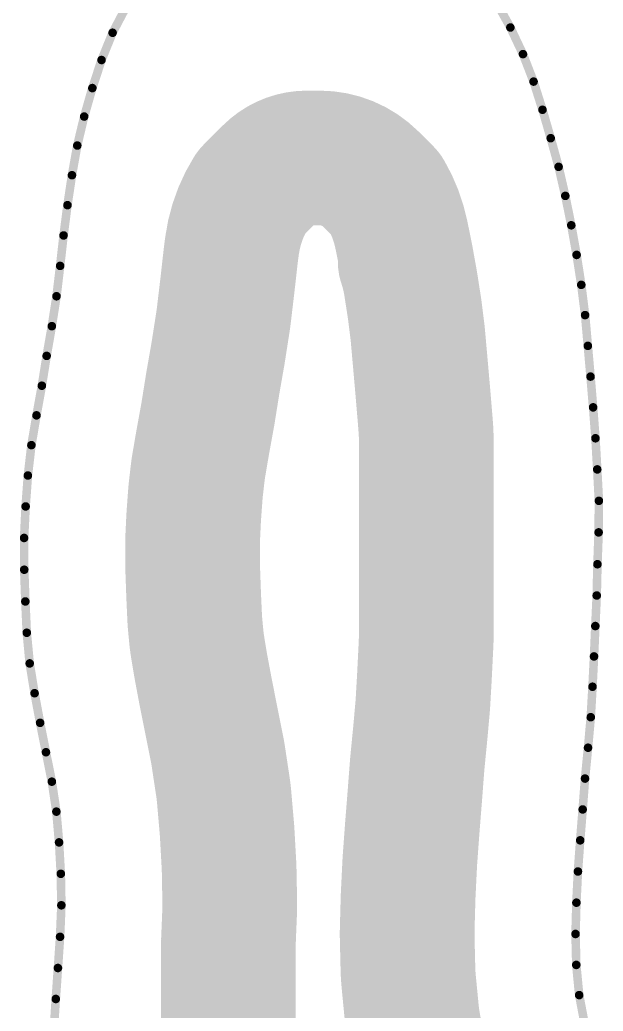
# Model space of a CAD drawing. Header units: inches. Extents: x 16 to 269, y 21 to 202.
# Drawn here: x 74.91 to 92.23, y 136.33 to 165.77 of the extents above; entities that cross this region are included whole.
import ezdxf

# ---------------------------------------------------------------- set-up
doc = ezdxf.new("R2010")
doc.units = ezdxf.units.IN
doc.layers.add('Edge-Cuts', color=9, linetype='Continuous')
doc.layers.add('F-Cu', color=1, linetype='Continuous')

msp = doc.modelspace()

# ---------------------------------------------------------------- linework, layer by layer
at = {"layer": 'Edge-Cuts', "const_width": 0.254}
for points in [[(89.05342107999999, 166.31596912), (89.47863485999999, 165.54567348)], [(77.66727671999999, 165.38984194), (78.07504324, 166.1672318)], [(77.33905284, 164.5796302), (77.66727671999999, 165.38984194)], [(89.47863485999999, 165.54567348), (89.85210122, 164.75438728)], [(77.06612222, 163.74635272), (77.33905284, 164.5796302)], [(89.85210122, 164.75438728), (90.16790704, 163.9388517)], [(90.16790704, 163.9388517), (90.43226262, 163.10202584)], [(76.82364874, 162.90036), (77.06612222, 163.74635272)], [(90.43226262, 163.10202584), (90.67680365999999, 162.25721676)], [(76.61813987999999, 162.03958448), (76.82364874, 162.90036)], [(90.67680365999999, 162.25721676), (90.9107021, 161.4076782)], [(76.46083005999999, 161.15840514), (76.61813987999999, 162.03958448)], [(90.9107021, 161.4076782), (91.10940884, 160.54394358)], [(76.32687808, 160.26776176), (76.46083005999999, 161.15840514)], [(91.10940884, 160.54394358), (91.28712501999999, 159.67133928)], [(76.21155445999999, 159.36913516), (76.32687808, 160.26776176)], [(91.28712501999999, 159.67133928), (91.44561848, 158.79075176)], [(76.10983508, 158.46489262), (76.21155445999999, 159.36913516)], [(91.44561848, 158.79075176), (91.58400529999999, 157.9018813)], [(76.00249722, 157.56330946), (76.10983508, 158.46489262)], [(91.58400529999999, 157.9018813), (91.69755346, 157.00266542)], [(75.86351857999999, 156.67444154), (76.00249722, 157.56330946)], [(91.69755346, 157.00266542), (91.77857438, 156.0898453)], [(75.70916532, 155.7923732), (75.86351857999999, 156.67444154)], [(91.77857438, 156.0898453), (91.85870884, 155.17673054)], [(75.56723011999999, 154.90498356), (75.70916532, 155.7923732)], [(91.85870884, 155.17673054), (91.93529491999999, 154.26243214)], [(75.40755302, 154.02469068), (75.56723011999999, 154.90498356)], [(91.93529491999999, 154.26243214), (92.00507887999999, 153.34488254)], [(75.25704277999999, 153.14084942), (75.40755302, 154.02469068)], [(92.00507887999999, 153.34488254), (92.05771276, 152.41964182)], [(75.15206966, 152.23808262), (75.25704277999999, 153.14084942)], [(92.05771276, 152.41964182), (92.10679826, 151.48701224)], [(75.08494508, 151.31964656), (75.15206966, 152.23808262)], [(75.03999977999999, 150.38405788), (75.08494508, 151.31964656)], [(92.09881503999999, 150.54905628), (92.10679826, 151.48701224)], [(75.03999977999999, 150.38405788), (75.0438428, 149.43989416)], [(92.06392306, 149.60311964), (92.09881503999999, 150.54905628)], [(92.04233814, 148.67433308), (92.06392306, 149.60311964)], [(75.0438428, 149.43989416), (75.07725903999999, 148.49720872)], [(92.00153049999999, 147.76742608), (92.04233814, 148.67433308)], [(75.07725903999999, 148.49720872), (75.11924778, 147.56812752)], [(91.96249832, 146.86495646), (92.00153049999999, 147.76742608)], [(75.11924778, 147.56812752), (75.20559, 146.65796678)], [(91.91755301999999, 145.9645544), (91.96249832, 146.86495646)], [(75.20559, 146.65796678), (75.35077894, 145.77176078)], [(91.86551096, 145.05972004), (91.91755301999999, 145.9645544)], [(75.35077894, 145.77176078), (75.51489088, 144.893538)], [(91.78449004, 144.15340486), (91.86551096, 145.05972004)], [(75.51489088, 144.893538), (75.68846685999999, 144.01915824)], [(75.68846685999999, 144.01915824), (75.86351857999999, 143.1453703)], [(91.69489154, 143.23644708), (91.78449004, 144.15340486)], [(75.86351857999999, 143.1453703), (75.99806238, 142.2550241)], [(91.62510757999999, 142.31919212), (91.69489154, 143.23644708)], [(75.99806238, 142.2550241), (76.07760502, 141.3416147)], [(91.55206987999999, 141.40311826), (91.62510757999999, 142.31919212)], [(76.07760502, 141.3416147), (76.12964708, 140.40898258)], [(91.48435601999999, 140.47699362), (91.55206987999999, 141.40311826)], [(76.12964708, 140.40898258), (76.14679715999999, 139.47309926)], [(91.43881889999999, 139.55116362), (91.48435601999999, 140.47699362)], [(76.10806216, 138.53691876), (76.14679715999999, 139.47309926)], [(91.41338842, 138.62148806), (91.43881889999999, 139.55116362)], [(91.41338842, 138.62148806), (91.43556516, 137.70186836)], [(76.04448596, 137.61049694), (76.10806216, 138.53691876)], [(91.43556516, 137.70186836), (91.52190992, 136.80531186)], [(75.98032047999999, 136.69087724), (76.04448596, 137.61049694)], [(91.52190992, 136.80531186), (91.68927305999999, 135.9256108)], [(75.92236276, 135.76859562), (75.98032047999999, 136.69087724)]]:
    msp.add_lwpolyline(points, dxfattribs=at)
at = {"layer": 'Edge-Cuts', "const_width": 0.127}
for points in [[(77.60377672, 165.38984194, 1), (77.73077672, 165.38984194, 1)], [(77.60377672, 165.38984194, 1), (77.73077672, 165.38984194, 1)], [(89.41513486, 165.54567348, 1), (89.54213485999999, 165.54567348, 1)], [(89.41513486, 165.54567348, 1), (89.54213485999999, 165.54567348, 1)], [(77.27555283999999, 164.5796302, 1), (77.40255284, 164.5796302, 1)], [(77.27555283999999, 164.5796302, 1), (77.40255284, 164.5796302, 1)], [(89.78860122, 164.75438728, 1), (89.91560122, 164.75438728, 1)], [(89.78860122, 164.75438728, 1), (89.91560122, 164.75438728, 1)], [(90.10440704, 163.9388517, 1), (90.23140704, 163.9388517, 1)], [(90.10440704, 163.9388517, 1), (90.23140704, 163.9388517, 1)], [(77.00262221999999, 163.74635272, 1), (77.12962221999999, 163.74635272, 1)], [(77.00262221999999, 163.74635272, 1), (77.12962221999999, 163.74635272, 1)], [(90.36876262, 163.10202584, 1), (90.49576262, 163.10202584, 1)], [(90.36876262, 163.10202584, 1), (90.49576262, 163.10202584, 1)], [(76.76014873999999, 162.90036, 1), (76.88714873999999, 162.90036, 1)], [(76.76014873999999, 162.90036, 1), (76.88714873999999, 162.90036, 1)], [(90.61330366, 162.25721676, 1), (90.74030366, 162.25721676, 1)], [(90.61330366, 162.25721676, 1), (90.74030366, 162.25721676, 1)], [(76.55463988, 162.03958448, 1), (76.68163987999999, 162.03958448, 1)], [(76.55463988, 162.03958448, 1), (76.68163987999999, 162.03958448, 1)], [(90.8472021, 161.4076782, 1), (90.9742021, 161.4076782, 1)], [(90.8472021, 161.4076782, 1), (90.9742021, 161.4076782, 1)], [(76.39733005999999, 161.15840514, 1), (76.52433006, 161.15840514, 1)], [(76.39733005999999, 161.15840514, 1), (76.52433006, 161.15840514, 1)], [(91.04590884, 160.54394358, 1), (91.17290883999999, 160.54394358, 1)], [(91.04590884, 160.54394358, 1), (91.17290883999999, 160.54394358, 1)], [(76.26337808, 160.26776176, 1), (76.39037808, 160.26776176, 1)], [(76.26337808, 160.26776176, 1), (76.39037808, 160.26776176, 1)], [(91.22362501999999, 159.67133928, 1), (91.35062502, 159.67133928, 1)], [(91.22362501999999, 159.67133928, 1), (91.35062502, 159.67133928, 1)], [(76.14805446, 159.36913516, 1), (76.27505446, 159.36913516, 1)], [(76.14805446, 159.36913516, 1), (76.27505446, 159.36913516, 1)], [(91.38211848, 158.79075176, 1), (91.50911848, 158.79075176, 1)], [(91.38211848, 158.79075176, 1), (91.50911848, 158.79075176, 1)], [(76.04633507999999, 158.46489262, 1), (76.17333507999999, 158.46489262, 1)], [(76.04633507999999, 158.46489262, 1), (76.17333507999999, 158.46489262, 1)], [(91.5205053, 157.9018813, 1), (91.64750529999999, 157.9018813, 1)], [(91.5205053, 157.9018813, 1), (91.64750529999999, 157.9018813, 1)], [(75.93899721999999, 157.56330946, 1), (76.06599722, 157.56330946, 1)], [(75.93899721999999, 157.56330946, 1), (76.06599722, 157.56330946, 1)], [(91.63405346, 157.00266542, 1), (91.76105346, 157.00266542, 1)], [(91.63405346, 157.00266542, 1), (91.76105346, 157.00266542, 1)], [(75.80001857999999, 156.67444154, 1), (75.92701858, 156.67444154, 1)], [(75.80001857999999, 156.67444154, 1), (75.92701858, 156.67444154, 1)], [(91.71507437999999, 156.0898453, 1), (91.84207438, 156.0898453, 1)], [(91.71507437999999, 156.0898453, 1), (91.84207438, 156.0898453, 1)], [(75.64566531999999, 155.7923732, 1), (75.77266532, 155.7923732, 1)], [(75.64566531999999, 155.7923732, 1), (75.77266532, 155.7923732, 1)], [(91.79520884, 155.17673054, 1), (91.92220884, 155.17673054, 1)], [(91.79520884, 155.17673054, 1), (91.92220884, 155.17673054, 1)], [(75.50373011999999, 154.90498356, 1), (75.63073012, 154.90498356, 1)], [(75.50373011999999, 154.90498356, 1), (75.63073012, 154.90498356, 1)], [(91.87179491999999, 154.26243214, 1), (91.99879492, 154.26243214, 1)], [(91.87179491999999, 154.26243214, 1), (91.99879492, 154.26243214, 1)], [(75.34405301999999, 154.02469068, 1), (75.47105302, 154.02469068, 1)], [(75.34405301999999, 154.02469068, 1), (75.47105302, 154.02469068, 1)], [(91.94157888, 153.34488254, 1), (92.06857887999999, 153.34488254, 1)], [(91.94157888, 153.34488254, 1), (92.06857887999999, 153.34488254, 1)], [(75.19354278, 153.14084942, 1), (75.32054278, 153.14084942, 1)], [(75.19354278, 153.14084942, 1), (75.32054278, 153.14084942, 1)], [(91.99421276, 152.41964182, 1), (92.12121275999999, 152.41964182, 1)], [(91.99421276, 152.41964182, 1), (92.12121275999999, 152.41964182, 1)], [(75.08856965999999, 152.23808262, 1), (75.21556965999999, 152.23808262, 1)], [(75.08856965999999, 152.23808262, 1), (75.21556965999999, 152.23808262, 1)], [(75.02144507999999, 151.31964656, 1), (75.14844507999999, 151.31964656, 1)], [(75.02144507999999, 151.31964656, 1), (75.14844507999999, 151.31964656, 1)], [(92.04329825999999, 151.48701224, 1), (92.17029826, 151.48701224, 1)], [(92.04329825999999, 151.48701224, 1), (92.17029826, 151.48701224, 1)], [(74.97649978, 150.38405788, 1), (75.10349977999999, 150.38405788, 1)], [(74.97649978, 150.38405788, 1), (75.10349977999999, 150.38405788, 1)], [(92.03531503999999, 150.54905628, 1), (92.16231504, 150.54905628, 1)], [(92.03531503999999, 150.54905628, 1), (92.16231504, 150.54905628, 1)], [(92.00042306, 149.60311964, 1), (92.12742306, 149.60311964, 1)], [(92.00042306, 149.60311964, 1), (92.12742306, 149.60311964, 1)], [(74.9803428, 149.43989416, 1), (75.1073428, 149.43989416, 1)], [(74.9803428, 149.43989416, 1), (75.1073428, 149.43989416, 1)], [(91.97883814, 148.67433308, 1), (92.10583813999999, 148.67433308, 1)], [(91.97883814, 148.67433308, 1), (92.10583813999999, 148.67433308, 1)], [(75.01375904, 148.49720872, 1), (75.14075903999999, 148.49720872, 1)], [(75.01375904, 148.49720872, 1), (75.14075903999999, 148.49720872, 1)], [(91.9380305, 147.76742608, 1), (92.0650305, 147.76742608, 1)], [(91.9380305, 147.76742608, 1), (92.0650305, 147.76742608, 1)], [(75.05574777999999, 147.56812752, 1), (75.18274777999999, 147.56812752, 1)], [(75.05574777999999, 147.56812752, 1), (75.18274777999999, 147.56812752, 1)], [(91.89899831999999, 146.86495646, 1), (92.02599831999999, 146.86495646, 1)], [(91.89899831999999, 146.86495646, 1), (92.02599831999999, 146.86495646, 1)], [(75.14209, 146.65796678, 1), (75.26909, 146.65796678, 1)], [(75.14209, 146.65796678, 1), (75.26909, 146.65796678, 1)], [(91.85405302, 145.9645544, 1), (91.98105301999999, 145.9645544, 1)], [(91.85405302, 145.9645544, 1), (91.98105301999999, 145.9645544, 1)], [(75.28727894, 145.77176078, 1), (75.41427894, 145.77176078, 1)], [(75.28727894, 145.77176078, 1), (75.41427894, 145.77176078, 1)], [(91.80201095999999, 145.05972004, 1), (91.92901096, 145.05972004, 1)], [(91.80201095999999, 145.05972004, 1), (91.92901096, 145.05972004, 1)], [(75.45139087999999, 144.893538, 1), (75.57839088, 144.893538, 1)], [(75.45139087999999, 144.893538, 1), (75.57839088, 144.893538, 1)], [(75.62496685999999, 144.01915824, 1), (75.75196686, 144.01915824, 1)], [(75.62496685999999, 144.01915824, 1), (75.75196686, 144.01915824, 1)], [(91.72099003999999, 144.15340486, 1), (91.84799003999998, 144.15340486, 1)], [(91.72099003999999, 144.15340486, 1), (91.84799003999998, 144.15340486, 1)], [(75.80001857999999, 143.1453703, 1), (75.92701858, 143.1453703, 1)], [(75.80001857999999, 143.1453703, 1), (75.92701858, 143.1453703, 1)], [(91.63139154, 143.23644708, 1), (91.75839153999999, 143.23644708, 1)], [(91.63139154, 143.23644708, 1), (91.75839153999999, 143.23644708, 1)], [(75.93456237999999, 142.2550241, 1), (76.06156238, 142.2550241, 1)], [(75.93456237999999, 142.2550241, 1), (76.06156238, 142.2550241, 1)], [(91.56160758, 142.31919212, 1), (91.68860758, 142.31919212, 1)], [(91.56160758, 142.31919212, 1), (91.68860758, 142.31919212, 1)], [(76.01410502, 141.3416147, 1), (76.14110502, 141.3416147, 1)], [(76.01410502, 141.3416147, 1), (76.14110502, 141.3416147, 1)], [(91.48856988, 141.40311826, 1), (91.61556988, 141.40311826, 1)], [(91.48856988, 141.40311826, 1), (91.61556988, 141.40311826, 1)], [(76.06614708, 140.40898258, 1), (76.19314708, 140.40898258, 1)], [(76.06614708, 140.40898258, 1), (76.19314708, 140.40898258, 1)], [(91.42085601999999, 140.47699362, 1), (91.54785601999998, 140.47699362, 1)], [(91.42085601999999, 140.47699362, 1), (91.54785601999998, 140.47699362, 1)], [(76.08329716, 139.47309926, 1), (76.21029716, 139.47309926, 1)], [(76.08329716, 139.47309926, 1), (76.21029716, 139.47309926, 1)], [(91.3753189, 139.55116362, 1), (91.5023189, 139.55116362, 1)], [(91.3753189, 139.55116362, 1), (91.5023189, 139.55116362, 1)], [(91.34988842, 138.62148806, 1), (91.47688842, 138.62148806, 1)], [(91.34988842, 138.62148806, 1), (91.47688842, 138.62148806, 1)], [(76.04456216, 138.53691876, 1), (76.17156216, 138.53691876, 1)], [(76.04456216, 138.53691876, 1), (76.17156216, 138.53691876, 1)], [(91.37206515999999, 137.70186836, 1), (91.49906515999999, 137.70186836, 1)], [(91.37206515999999, 137.70186836, 1), (91.49906515999999, 137.70186836, 1)], [(75.98098596, 137.61049694, 1), (76.10798596, 137.61049694, 1)], [(75.98098596, 137.61049694, 1), (76.10798596, 137.61049694, 1)], [(91.45840992, 136.80531186, 1), (91.58540991999999, 136.80531186, 1)], [(91.45840992, 136.80531186, 1), (91.58540991999999, 136.80531186, 1)], [(75.91682048, 136.69087724, 1), (76.04382048, 136.69087724, 1)], [(75.91682048, 136.69087724, 1), (76.04382048, 136.69087724, 1)]]:
    msp.add_lwpolyline(points, format="xyb", close=True, dxfattribs=at)
at = {"layer": 'F-Cu', "const_width": 3.99999962}
for points in [[(82.35498896, 161.22198642, -0.198912367379658), (83.439, 161.671)], [(83.81097537999999, 161.671, -0.198912367379658), (85.344, 161.036)], [(81.21118124, 159.04681424, -0.1080249454383923), (81.7879746, 160.65496698)], [(85.78194679999999, 160.59670954, -0.0812843632728332), (86.24192556, 159.38934848)], [(86.28755412, 159.16528492, -0.0006237299307348), (86.28954548, 159.15550592)], [(81.17249195999999, 158.7416815, -0.0037421150148229), (81.17964968, 158.80112512)], [(86.36720598, 158.7741935, -0.0057073447283915), (86.38440685999998, 158.68451372)], [(86.35576328, 158.58191042, -0.0428785015380673), (86.52133063999999, 157.91742864)], [(81.0789717, 157.9103268, -0.0018391369825532), (81.07475783999999, 157.87378636)], [(86.50585441999999, 158.00976272, -0.0058515857333877), (86.52135857999998, 157.91743372)], [(86.52133063999999, 157.91742864, -0.0010899732121254), (86.52404589999999, 157.90020236)], [(86.62356817999999, 157.26095548, -0.0072116941836395), (86.63967177999999, 157.14670374)], [(80.96742252, 156.97221844, -0.0091519107091904), (80.94246448, 156.79090562)], [(86.71604957999999, 156.54182814, -0.0092696272341658), (86.73189663999999, 156.39437606)], [(80.80349092, 155.90207072, -0.0045354030708317), (80.78866494, 155.81258398)], [(86.79776899999999, 155.65223632, -0.0002484591232561), (86.79811951999999, 155.64827646)], [(80.63642496, 154.94034544, -0.0033206592943003), (80.64520066, 154.99274564)], [(86.87630326, 154.75738416, -0.0009910585353778), (86.87765707999999, 154.74158536)], [(80.5044618, 154.11529756, -0.0053592349870256), (80.4864024, 154.0096488)], [(86.9498769, 153.87941538, -0.0019142587504096), (86.95231783999999, 153.84888458)], [(86.96759086, 153.6480798, -0.0094894798802062), (86.9762294, 153.49650784)], [(80.32901129999999, 153.1408672, -0.0022725614707276), (80.33530796, 153.17667866)], [(86.98469776, 153.27349076, -0.0002793069912767), (86.98487048, 153.26902544)], [(80.19626582, 152.32857774, -0.0130186151544482), (80.22579078, 152.53473684)], [(80.18148301999999, 152.2014355, -0.0002431249604914), (80.18193767999999, 152.20529884)], [(80.12499595999999, 151.68536084, -0.010217458839665), (80.14039852, 151.8480961)], [(80.07385814, 150.96912148, -0.0060447290830233), (80.07970268, 151.06565672)], [(80.04088132, 150.17435294, -0.0124847747238862), (80.04527044, 150.37402996)], [(80.04558794, 149.47887554, -0.0074794768702283), (80.04322574, 149.59851716)], [(80.0740461, 148.68095232, -0.002215099944381), (80.07261861999999, 148.716365)], [(80.11772648, 147.8206467, -0.0121424380244274), (80.10416796, 148.0144233)], [(80.18877789999999, 147.16736124, -0.0166760027864953), (80.15460474, 147.43190478)], [(86.96847224, 147.1109072, -0.0016636048507352), (86.96723272, 147.08431848)], [(80.28343608, 146.59522116, -0.0050950713814489), (80.2693594, 146.67551564)], [(86.92547766, 146.24787108, -0.0018939234769145), (86.9238546, 146.21761206)], [(80.42853358, 145.81996236, -0.0025007450467866), (80.42096437999999, 145.85925108)], [(86.88196237999999, 145.4892696, -0.0079253100903821), (86.8726736, 145.36281316)], [(86.80766483999999, 144.6355756, -0.002063526989489), (86.80459144, 144.60270292)], [(80.76512675999999, 144.13233556, -0.0121818341109342), (80.80738219999999, 143.89242748)], [(86.71000692, 143.62477244, -0.0051884151936612), (86.71913821999999, 143.7281352)], [(80.94192091999999, 143.00210922, -0.0159246036833975), (80.97944688, 142.68591732)], [(86.64076143999999, 142.71473616, -0.0009047558609219), (86.63963622, 142.70030388)], [(81.05830626, 141.78034128, -0.0080296960461718), (81.06982769999999, 141.62017142)], [(86.56560538, 141.77061308, -0.0016546152014635), (86.56814792, 141.80360768)], [(86.49021563999999, 140.71875082, -0.0061541620916974), (86.49768069999999, 140.841603)], [(81.12186721999998, 140.68756978, -0.0095539995416927), (81.12886492, 140.49663544)], [(86.4405688, 139.68291342, -0.0058876041380531), (86.44505697999999, 139.80057638)], [(81.1458753, 139.56842292, -0.0151071019457761), (81.14250979999998, 139.26636866)], [(86.41491733999999, 138.49834632, -0.0131080307046281), (86.41533390000001, 138.76046162)], [(81.10221523999999, 138.20983788, -0.0103091742445318), (81.1056163, 138.37473214)], [(86.45860534, 137.22255766, -0.018188155470034), (86.43693151999999, 137.58555414)], [(86.61087579999999, 135.86636276, -0.0234766476758473), (86.54447766, 136.33091606)], [(86.84856137999999, 134.67366004, -0.0164984422961824), (86.77654222, 134.99558218)]]:
    msp.add_lwpolyline(points, format="xyb", dxfattribs=at)
for points in [[(83.439, 161.671), (83.81097537999999, 161.671)], [(81.788, 160.655), (82.35498642, 161.22198642)], [(85.344, 161.036), (85.78009768, 160.59990232)], [(81.7879746, 160.65496698), (81.788, 160.655)], [(81.78798984, 160.65498984), (81.788, 160.655)], [(85.78009514, 160.59989978), (85.78194679999999, 160.59670954)], [(86.24192302, 159.38934848), (86.28755412, 159.16528492)], [(86.28954548, 159.15550592), (86.36720344, 158.7741935)], [(81.17964968, 158.80112512), (81.21117869999999, 159.04681424)], [(81.0789717, 157.9103268), (81.17249195999999, 158.7416815)], [(86.38440432, 158.68451372), (86.50585188, 158.00976272)], [(86.52135857999998, 157.91743372), (86.52404589999999, 157.90020236)], [(86.52404589999999, 157.90020236), (86.5664639, 157.62773656)], [(80.96742252, 156.97221844), (81.07475783999999, 157.87378636)], [(86.5664639, 157.62773656), (86.62356564, 157.26095548)], [(86.63966923999999, 157.14670374), (86.71604704, 156.54182814)], [(80.80348837999999, 155.90207072), (80.94246194, 156.79090562)], [(86.73189409999999, 156.39437606), (86.79776645999999, 155.65223632)], [(80.64520066, 154.99274564), (80.77333603999999, 155.72498954)], [(80.77333603999999, 155.72498954), (80.78866494, 155.81258398)], [(86.79811697999999, 155.64827646), (86.87630071999999, 154.75738416)], [(80.5044618, 154.11529756), (80.63642496, 154.94034544)], [(86.87765707999999, 154.74158536), (86.9498769, 153.87941538)], [(80.33530542, 153.17667866), (80.48639985999999, 154.0096488)], [(86.9523153, 153.84888458), (86.96758831999999, 153.6480798)], [(86.97622686, 153.49650784), (86.98469776, 153.27349076)], [(86.98487048, 147.49004792), (86.98487048, 153.26899496)], [(80.22579078, 152.53473684), (80.32900876, 153.1408672)], [(80.18193767999999, 152.20529884), (80.19626582, 152.32857774)], [(80.14039598, 151.8480961), (80.1809674, 152.1970032)], [(80.1809674, 152.1970032), (80.18148301999999, 152.2014355)], [(80.07970268, 151.06565672), (80.12499595999999, 151.68536084)], [(80.04527044, 150.37402996), (80.0738556, 150.96912148)], [(80.04088132, 150.17435294), (80.04322574, 149.59851716)], [(80.04558794, 149.47887554), (80.07261607999999, 148.716365)], [(80.07404355999999, 148.68095232), (80.10416796, 148.0144233)], [(80.11772648, 147.8206467), (80.15460219999999, 147.43190478)], [(86.96847224, 147.1109072), (86.98487048, 147.49004792)], [(80.18877789999999, 147.16736124), (80.26935686, 146.67551564)], [(86.92547766, 146.24787108), (86.96723272, 147.08431848)], [(80.28343353999999, 146.59522116), (80.42096183999999, 145.85925108)], [(86.88195984, 145.4892696), (86.92385206, 146.21761206)], [(80.42853358, 145.81996236), (80.59189622, 144.99702268)], [(86.80766483999999, 144.6355756), (86.8726736, 145.36281316)], [(80.59189622, 144.99702268), (80.76512675999999, 144.13233556)], [(86.77002458, 144.24899268), (86.8045889, 144.60270292)], [(86.71913821999999, 143.7281352), (86.77002458, 144.24897236)], [(80.80737966, 143.89242748), (80.94191838, 143.00210922)], [(86.64076143999999, 142.71473616), (86.71000438, 143.62477244)], [(80.97944688, 142.68591732), (81.05830626, 141.78034128)], [(86.56814538, 141.80360768), (86.63963622, 142.70030388)], [(86.49767815999999, 140.841603), (86.56560538, 141.77061308)], [(81.06982516, 141.62017142), (81.10221523999999, 141.03971792)], [(81.10221523999999, 141.03971792), (81.12186721999998, 140.68756978)], [(86.44505443999999, 139.80057638), (86.49021563999999, 140.71875082)], [(81.12886492, 140.49663544), (81.1458753, 139.56842292)], [(86.41533136, 138.76046162), (86.44056372, 139.68277372)], [(86.44056372, 139.68277372), (86.4405688, 139.68291342)], [(81.10561376, 138.37473214), (81.14250726, 139.26636866)], [(86.41491733999999, 138.49834632), (86.43692898, 137.58555414)], [(81.10221523999999, 129.9553154), (81.10221523999999, 138.20983788)], [(86.4586028, 137.22255766), (86.54445987999999, 136.33111164)], [(86.54445987999999, 136.33111164), (86.54447766, 136.33091606)], [(86.61087579999999, 135.86636276), (86.77654222, 134.99558218)], [(86.84855884, 134.67366004), (87.0678472, 133.82260256)]]:
    msp.add_lwpolyline(points, dxfattribs=at)
at = {"layer": 'F-Cu', "const_width": 1.99999854}
for points in [[(82.43899945999999, 161.671, 1), (84.43900054, 161.671, 1)], [(82.43899945999999, 161.671, 1), (84.43900054, 161.671, 1)], [(82.81097483999999, 161.671, 1), (84.81097592, 161.671, 1)], [(82.81097483999999, 161.671, 1), (84.81097592, 161.671, 1)], [(81.35498587999999, 161.22198642, 1), (83.35498695999999, 161.22198642, 1)], [(81.35498842, 161.22198642, 1), (83.3549895, 161.22198642, 1)], [(84.34399945999999, 161.036, 1), (86.34400054, 161.036, 1)], [(84.34399945999999, 161.036, 1), (86.34400054, 161.036, 1)], [(80.78797406, 160.65496698, 1), (82.78797513999999, 160.65496698, 1)], [(80.78797406, 160.65496698, 1), (82.78797513999999, 160.65496698, 1)], [(80.7879893, 160.65498984, 1), (82.78799038, 160.65498984, 1)], [(80.78799946, 160.655, 1), (82.78800054, 160.655, 1)], [(80.78799946, 160.655, 1), (82.78800054, 160.655, 1)], [(80.78799946, 160.655, 1), (82.78800054, 160.655, 1)], [(84.7800946, 160.59989978, 1), (86.78009567999999, 160.59989978, 1)], [(84.78009714, 160.59990232, 1), (86.78009822, 160.59990232, 1)], [(84.78194626, 160.59670954, 1), (86.78194734, 160.59670954, 1)], [(84.78194626, 160.59670954, 1), (86.78194734, 160.59670954, 1)], [(85.24192248, 159.38934848, 1), (87.24192355999999, 159.38934848, 1)], [(85.24192502, 159.38934848, 1), (87.2419261, 159.38934848, 1)], [(85.28755358, 159.16528492, 1), (87.28755466, 159.16528492, 1)], [(85.28755358, 159.16528492, 1), (87.28755466, 159.16528492, 1)], [(85.28954493999998, 159.15550592, 1), (87.28954602, 159.15550592, 1)], [(85.28954493999998, 159.15550592, 1), (87.28954602, 159.15550592, 1)], [(80.17964914, 158.80112512, 1), (82.17965022, 158.80112512, 1)], [(80.17964914, 158.80112512, 1), (82.17965022, 158.80112512, 1)], [(80.21117816, 159.04681424, 1), (82.21117923999999, 159.04681424, 1)], [(80.2111807, 159.04681424, 1), (82.21118177999999, 159.04681424, 1)], [(85.3672029, 158.7741935, 1), (87.36720398, 158.7741935, 1)], [(85.36720543999999, 158.7741935, 1), (87.36720652, 158.7741935, 1)], [(80.17249142, 158.7416815, 1), (82.17249249999999, 158.7416815, 1)], [(80.17249142, 158.7416815, 1), (82.17249249999999, 158.7416815, 1)], [(85.35576274, 158.58191042, 1), (87.35576381999999, 158.58191042, 1)], [(85.38440377999999, 158.68451372, 1), (87.38440486, 158.68451372, 1)], [(85.38440632, 158.68451372, 1), (87.3844074, 158.68451372, 1)], [(80.07897116, 157.9103268, 1), (82.07897224, 157.9103268, 1)], [(80.07897116, 157.9103268, 1), (82.07897224, 157.9103268, 1)], [(85.50585133999999, 158.00976272, 1), (87.50585242, 158.00976272, 1)], [(85.50585387999999, 158.00976272, 1), (87.50585496, 158.00976272, 1)], [(85.5213301, 157.91742864, 1), (87.52133117999999, 157.91742864, 1)], [(85.5213301, 157.91742864, 1), (87.52133117999999, 157.91742864, 1)], [(85.52135804, 157.91743372, 1), (87.52135912, 157.91743372, 1)], [(85.52135804, 157.91743372, 1), (87.52135912, 157.91743372, 1)], [(85.52404536, 157.90020236, 1), (87.52404643999999, 157.90020236, 1)], [(85.52404536, 157.90020236, 1), (87.52404643999999, 157.90020236, 1)], [(85.52404536, 157.90020236, 1), (87.52404643999999, 157.90020236, 1)], [(80.0747573, 157.87378636, 1), (82.07475837999999, 157.87378636, 1)], [(80.0747573, 157.87378636, 1), (82.07475837999999, 157.87378636, 1)], [(85.56646336, 157.62773656, 1), (87.56646443999999, 157.62773656, 1)], [(85.56646336, 157.62773656, 1), (87.56646443999999, 157.62773656, 1)], [(85.6235651, 157.26095548, 1), (87.62356618, 157.26095548, 1)], [(85.62356763999999, 157.26095548, 1), (87.62356872, 157.26095548, 1)], [(85.63966869999999, 157.14670374, 1), (87.63966978, 157.14670374, 1)], [(85.63967124, 157.14670374, 1), (87.63967232, 157.14670374, 1)], [(79.9424614, 156.79090562, 1), (81.94246247999999, 156.79090562, 1)], [(79.94246394, 156.79090562, 1), (81.94246502, 156.79090562, 1)], [(79.96742198, 156.97221844, 1), (81.96742306, 156.97221844, 1)], [(79.96742198, 156.97221844, 1), (81.96742306, 156.97221844, 1)], [(85.71604649999999, 156.54182814, 1), (87.71604758, 156.54182814, 1)], [(85.71604903999999, 156.54182814, 1), (87.71605011999999, 156.54182814, 1)], [(85.73189355999999, 156.39437606, 1), (87.73189464, 156.39437606, 1)], [(85.7318961, 156.39437606, 1), (87.73189718, 156.39437606, 1)], [(79.80348784, 155.90207072, 1), (81.80348891999999, 155.90207072, 1)], [(79.80349038, 155.90207072, 1), (81.80349145999999, 155.90207072, 1)], [(79.7733355, 155.72498954, 1), (81.77333657999999, 155.72498954, 1)], [(79.7733355, 155.72498954, 1), (81.77333657999999, 155.72498954, 1)], [(79.7886644, 155.81258398, 1), (81.78866547999999, 155.81258398, 1)], [(79.7886644, 155.81258398, 1), (81.78866547999999, 155.81258398, 1)], [(85.79776591999999, 155.65223632, 1), (87.797767, 155.65223632, 1)], [(85.79776846, 155.65223632, 1), (87.79776953999999, 155.65223632, 1)], [(85.79811643999999, 155.64827646, 1), (87.79811752, 155.64827646, 1)], [(85.79811898, 155.64827646, 1), (87.79812006, 155.64827646, 1)], [(79.64520012, 154.99274564, 1), (81.64520119999999, 154.99274564, 1)], [(79.64520012, 154.99274564, 1), (81.64520119999999, 154.99274564, 1)], [(79.63642442, 154.94034544, 1), (81.6364255, 154.94034544, 1)], [(79.63642442, 154.94034544, 1), (81.6364255, 154.94034544, 1)], [(85.87630018, 154.75738416, 1), (87.87630125999999, 154.75738416, 1)], [(85.87630272, 154.75738416, 1), (87.87630379999999, 154.75738416, 1)], [(85.87765654, 154.74158536, 1), (87.87765762, 154.74158536, 1)], [(85.87765654, 154.74158536, 1), (87.87765762, 154.74158536, 1)], [(79.50446125999999, 154.11529756, 1), (81.50446234, 154.11529756, 1)], [(79.50446125999999, 154.11529756, 1), (81.50446234, 154.11529756, 1)], [(79.48639932, 154.0096488, 1), (81.4864004, 154.0096488, 1)], [(79.48640186, 154.0096488, 1), (81.48640293999999, 154.0096488, 1)], [(85.94987635999999, 153.87941538, 1), (87.94987744, 153.87941538, 1)], [(85.94987635999999, 153.87941538, 1), (87.94987744, 153.87941538, 1)], [(85.95231476, 153.84888458, 1), (87.95231584, 153.84888458, 1)], [(85.95231729999999, 153.84888458, 1), (87.95231838, 153.84888458, 1)], [(85.96758778, 153.6480798, 1), (87.96758885999999, 153.6480798, 1)], [(85.96759032, 153.6480798, 1), (87.96759139999999, 153.6480798, 1)], [(85.97622632, 153.49650784, 1), (87.9762274, 153.49650784, 1)], [(85.97622885999999, 153.49650784, 1), (87.97622994, 153.49650784, 1)], [(79.33530488, 153.17667866, 1), (81.33530596, 153.17667866, 1)], [(79.33530741999999, 153.17667866, 1), (81.3353085, 153.17667866, 1)], [(85.98469722, 153.27349076, 1), (87.98469829999999, 153.27349076, 1)], [(85.98469722, 153.27349076, 1), (87.98469829999999, 153.27349076, 1)], [(85.98486994, 153.26902544, 1), (87.98487101999999, 153.26902544, 1)], [(85.98486994, 153.26899496, 1), (87.98487101999999, 153.26899496, 1)], [(79.32900821999999, 153.1408672, 1), (81.3290093, 153.1408672, 1)], [(79.32901075999999, 153.1408672, 1), (81.32901183999999, 153.1408672, 1)], [(79.19626528, 152.32857774, 1), (81.19626636, 152.32857774, 1)], [(79.19626528, 152.32857774, 1), (81.19626636, 152.32857774, 1)], [(79.22579024, 152.53473684, 1), (81.22579132, 152.53473684, 1)], [(79.22579024, 152.53473684, 1), (81.22579132, 152.53473684, 1)], [(79.18096686, 152.1970032, 1), (81.18096793999999, 152.1970032, 1)], [(79.18096686, 152.1970032, 1), (81.18096793999999, 152.1970032, 1)], [(79.18148248, 152.2014355, 1), (81.18148355999999, 152.2014355, 1)], [(79.18148248, 152.2014355, 1), (81.18148355999999, 152.2014355, 1)], [(79.18193714, 152.20529884, 1), (81.18193821999999, 152.20529884, 1)], [(79.18193714, 152.20529884, 1), (81.18193821999999, 152.20529884, 1)], [(79.14039544, 151.8480961, 1), (81.14039652, 151.8480961, 1)], [(79.14039798, 151.8480961, 1), (81.14039906, 151.8480961, 1)], [(79.12499541999999, 151.68536084, 1), (81.1249965, 151.68536084, 1)], [(79.12499541999999, 151.68536084, 1), (81.1249965, 151.68536084, 1)], [(79.07385505999999, 150.96912148, 1), (81.07385613999999, 150.96912148, 1)], [(79.0738576, 150.96912148, 1), (81.07385868, 150.96912148, 1)], [(79.07970214, 151.06565672, 1), (81.07970322, 151.06565672, 1)], [(79.07970214, 151.06565672, 1), (81.07970322, 151.06565672, 1)], [(79.0452699, 150.37402996, 1), (81.04527098, 150.37402996, 1)], [(79.0452699, 150.37402996, 1), (81.04527098, 150.37402996, 1)], [(79.04088078, 150.17435294, 1), (81.04088186, 150.17435294, 1)], [(79.04088078, 150.17435294, 1), (81.04088186, 150.17435294, 1)], [(79.0432252, 149.59851716, 1), (81.04322627999998, 149.59851716, 1)], [(79.0432252, 149.59851716, 1), (81.04322627999998, 149.59851716, 1)], [(79.0455874, 149.47887554, 1), (81.04558847999999, 149.47887554, 1)], [(79.0455874, 149.47887554, 1), (81.04558847999999, 149.47887554, 1)], [(79.07261553999999, 148.716365, 1), (81.07261662, 148.716365, 1)], [(79.07261808, 148.716365, 1), (81.07261916, 148.716365, 1)], [(79.07404302, 148.68095232, 1), (81.0740441, 148.68095232, 1)], [(79.07404556, 148.68095232, 1), (81.07404663999999, 148.68095232, 1)], [(79.10416742, 148.0144233, 1), (81.10416849999999, 148.0144233, 1)], [(79.10416742, 148.0144233, 1), (81.10416849999999, 148.0144233, 1)], [(79.11772593999999, 147.8206467, 1), (81.11772702, 147.8206467, 1)], [(79.11772593999999, 147.8206467, 1), (81.11772702, 147.8206467, 1)], [(79.15460166, 147.43190478, 1), (81.15460274, 147.43190478, 1)], [(79.1546042, 147.43190478, 1), (81.15460528, 147.43190478, 1)], [(85.98486994, 147.49004792, 1), (87.98487101999999, 147.49004792, 1)], [(85.98486994, 147.49004792, 1), (87.98487101999999, 147.49004792, 1)], [(79.18877735999999, 147.16736124, 1), (81.18877844, 147.16736124, 1)], [(79.18877735999999, 147.16736124, 1), (81.18877844, 147.16736124, 1)], [(85.96723218, 147.08431848, 1), (87.96723325999999, 147.08431848, 1)], [(85.96723218, 147.08431848, 1), (87.96723325999999, 147.08431848, 1)], [(85.9684717, 147.1109072, 1), (87.96847278, 147.1109072, 1)], [(85.9684717, 147.1109072, 1), (87.96847278, 147.1109072, 1)], [(79.26935631999999, 146.67551564, 1), (81.26935739999999, 146.67551564, 1)], [(79.26935886, 146.67551564, 1), (81.26935994, 146.67551564, 1)], [(79.283433, 146.59522116, 1), (81.28343407999999, 146.59522116, 1)], [(79.28343554, 146.59522116, 1), (81.28343661999999, 146.59522116, 1)], [(85.92385152, 146.21761206, 1), (87.92385259999999, 146.21761206, 1)], [(85.92385406, 146.21761206, 1), (87.92385514, 146.21761206, 1)], [(85.92547712, 146.24787108, 1), (87.9254782, 146.24787108, 1)], [(85.92547712, 146.24787108, 1), (87.9254782, 146.24787108, 1)], [(79.42096129999999, 145.85925108, 1), (81.42096238, 145.85925108, 1)], [(79.42096384, 145.85925108, 1), (81.42096491999999, 145.85925108, 1)], [(79.42853303999999, 145.81996236, 1), (81.42853412, 145.81996236, 1)], [(79.42853303999999, 145.81996236, 1), (81.42853412, 145.81996236, 1)], [(85.87267306, 145.36281316, 1), (87.87267414, 145.36281316, 1)], [(85.87267306, 145.36281316, 1), (87.87267414, 145.36281316, 1)], [(85.88195929999999, 145.4892696, 1), (87.88196038, 145.4892696, 1)], [(85.88196183999999, 145.4892696, 1), (87.88196292, 145.4892696, 1)], [(79.59189568, 144.99702268, 1), (81.59189676, 144.99702268, 1)], [(79.59189568, 144.99702268, 1), (81.59189676, 144.99702268, 1)], [(85.80458836, 144.60270292, 1), (87.80458944, 144.60270292, 1)], [(85.8045909, 144.60270292, 1), (87.80459198, 144.60270292, 1)], [(85.8076643, 144.6355756, 1), (87.80766538, 144.6355756, 1)], [(85.8076643, 144.6355756, 1), (87.80766538, 144.6355756, 1)], [(79.76512622, 144.13233556, 1), (81.76512729999999, 144.13233556, 1)], [(79.76512622, 144.13233556, 1), (81.76512729999999, 144.13233556, 1)], [(85.77002404, 144.24899268, 1), (87.77002512, 144.24899268, 1)], [(85.77002404, 144.24897236, 1), (87.77002512, 144.24897236, 1)], [(79.80737912, 143.89242748, 1), (81.8073802, 143.89242748, 1)], [(79.80738166, 143.89242748, 1), (81.80738274, 143.89242748, 1)], [(85.71000384, 143.62477244, 1), (87.71000491999999, 143.62477244, 1)], [(85.71000638, 143.62477244, 1), (87.71000746, 143.62477244, 1)], [(85.71913767999999, 143.7281352, 1), (87.71913875999999, 143.7281352, 1)], [(85.71913767999999, 143.7281352, 1), (87.71913875999999, 143.7281352, 1)], [(79.94191783999999, 143.00210922, 1), (81.94191891999999, 143.00210922, 1)], [(79.94192038, 143.00210922, 1), (81.94192146, 143.00210922, 1)], [(79.97944634, 142.68591732, 1), (81.97944741999999, 142.68591732, 1)], [(79.97944634, 142.68591732, 1), (81.97944741999999, 142.68591732, 1)], [(85.63963568, 142.70030388, 1), (87.63963676, 142.70030388, 1)], [(85.63963568, 142.70030388, 1), (87.63963676, 142.70030388, 1)], [(85.6407609, 142.71473616, 1), (87.64076198, 142.71473616, 1)], [(85.6407609, 142.71473616, 1), (87.64076198, 142.71473616, 1)], [(80.05830571999999, 141.78034128, 1), (82.0583068, 141.78034128, 1)], [(80.05830571999999, 141.78034128, 1), (82.0583068, 141.78034128, 1)], [(85.56560484, 141.77061308, 1), (87.56560592, 141.77061308, 1)], [(85.56560484, 141.77061308, 1), (87.56560592, 141.77061308, 1)], [(85.56814483999999, 141.80360768, 1), (87.56814591999999, 141.80360768, 1)], [(85.56814737999998, 141.80360768, 1), (87.56814846, 141.80360768, 1)], [(80.06982461999999, 141.62017142, 1), (82.0698257, 141.62017142, 1)], [(80.06982715999999, 141.62017142, 1), (82.06982824, 141.62017142, 1)], [(80.10221469999999, 141.03971792, 1), (82.10221578, 141.03971792, 1)], [(80.10221469999999, 141.03971792, 1), (82.10221578, 141.03971792, 1)], [(85.49767761999999, 140.841603, 1), (87.4976787, 140.841603, 1)], [(85.49768016, 140.841603, 1), (87.49768124, 140.841603, 1)], [(80.12186668, 140.68756978, 1), (82.12186776, 140.68756978, 1)], [(80.12186668, 140.68756978, 1), (82.12186776, 140.68756978, 1)], [(85.49021509999999, 140.71875082, 1), (87.49021618, 140.71875082, 1)], [(85.49021509999999, 140.71875082, 1), (87.49021618, 140.71875082, 1)], [(80.12886438, 140.49663544, 1), (82.12886545999999, 140.49663544, 1)], [(80.12886438, 140.49663544, 1), (82.12886545999999, 140.49663544, 1)], [(85.44056317999998, 139.68277372, 1), (87.44056426, 139.68277372, 1)], [(85.44056317999998, 139.68277372, 1), (87.44056426, 139.68277372, 1)], [(85.44056825999999, 139.68291342, 1), (87.44056934, 139.68291342, 1)], [(85.44056825999999, 139.68291342, 1), (87.44056934, 139.68291342, 1)], [(85.44505389999999, 139.80057638, 1), (87.44505498, 139.80057638, 1)], [(85.44505643999999, 139.80057638, 1), (87.44505752, 139.80057638, 1)], [(80.14587476, 139.56842292, 1), (82.14587583999999, 139.56842292, 1)], [(80.14587476, 139.56842292, 1), (82.14587583999999, 139.56842292, 1)], [(80.14250671999999, 139.26636866, 1), (82.1425078, 139.26636866, 1)], [(80.14250926, 139.26636866, 1), (82.14251034, 139.26636866, 1)], [(85.41533082, 138.76046162, 1), (87.4153319, 138.76046162, 1)], [(85.41533335999999, 138.76046162, 1), (87.41533444, 138.76046162, 1)], [(85.41491679999999, 138.49834632, 1), (87.41491788, 138.49834632, 1)], [(85.41491679999999, 138.49834632, 1), (87.41491788, 138.49834632, 1)], [(80.10221469999999, 138.20983788, 1), (82.10221578, 138.20983788, 1)], [(80.10221469999999, 138.20983788, 1), (82.10221578, 138.20983788, 1)], [(80.10561322, 138.37473214, 1), (82.1056143, 138.37473214, 1)], [(80.10561575999999, 138.37473214, 1), (82.10561684, 138.37473214, 1)], [(85.43692843999999, 137.58555414, 1), (87.43692951999999, 137.58555414, 1)], [(85.43693097999999, 137.58555414, 1), (87.43693206, 137.58555414, 1)], [(85.45860225999999, 137.22255766, 1), (87.45860334, 137.22255766, 1)], [(85.45860479999999, 137.22255766, 1), (87.45860588, 137.22255766, 1)], [(85.54445934, 136.33111164, 1), (87.54446042, 136.33111164, 1)], [(85.54445934, 136.33111164, 1), (87.54446042, 136.33111164, 1)], [(85.54447712, 136.33091606, 1), (87.54447819999999, 136.33091606, 1)], [(85.54447712, 136.33091606, 1), (87.54447819999999, 136.33091606, 1)], [(85.61087526, 135.86636276, 1), (87.61087633999999, 135.86636276, 1)], [(85.61087526, 135.86636276, 1), (87.61087633999999, 135.86636276, 1)], [(85.77654168, 134.99558218, 1), (87.77654276, 134.99558218, 1)], [(85.77654168, 134.99558218, 1), (87.77654276, 134.99558218, 1)], [(85.8485583, 134.67366004, 1), (87.84855938, 134.67366004, 1)], [(85.84856083999999, 134.67366004, 1), (87.84856192, 134.67366004, 1)]]:
    msp.add_lwpolyline(points, format="xyb", close=True, dxfattribs=at)

doc.saveas('drawing.dxf')
